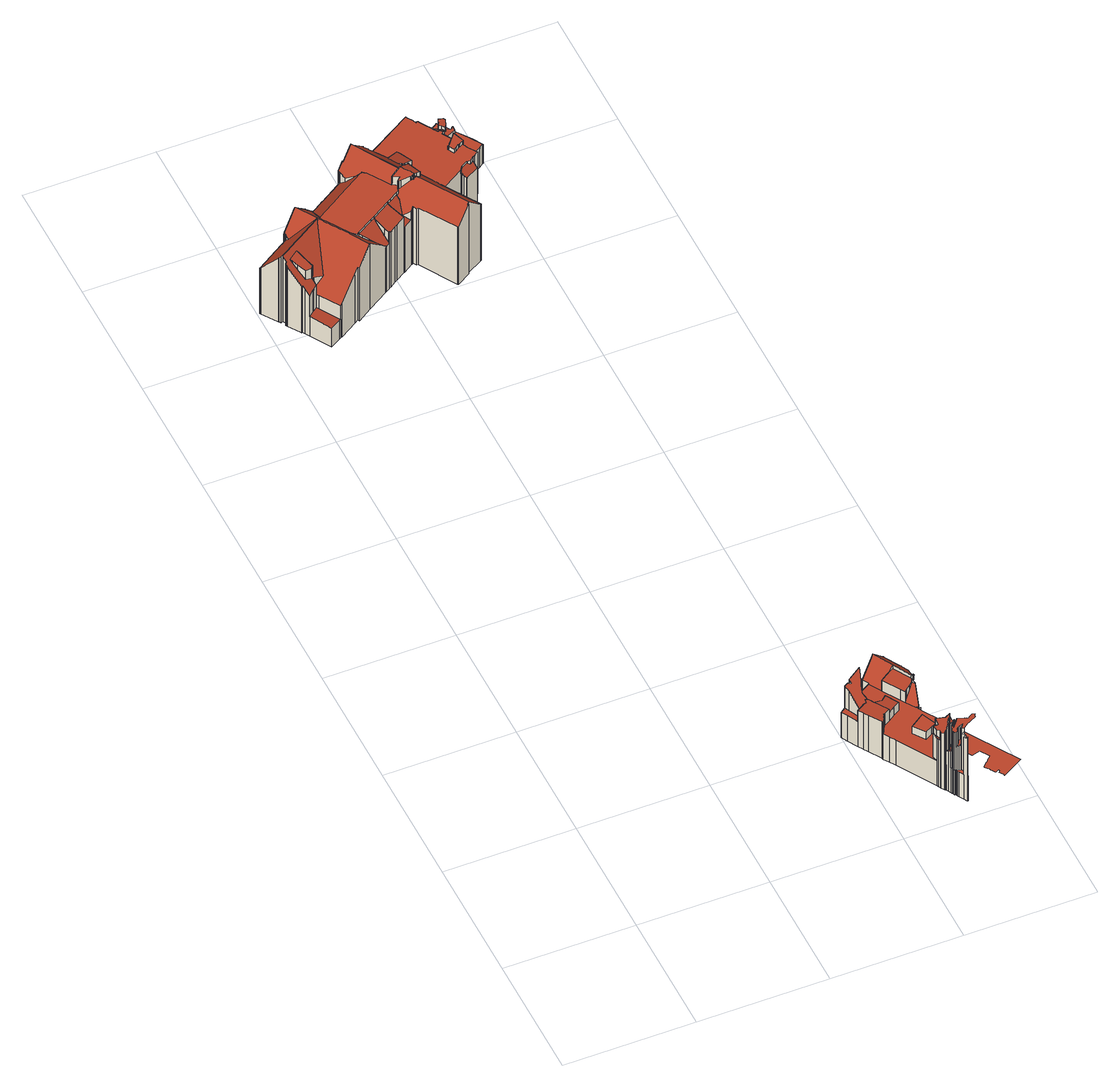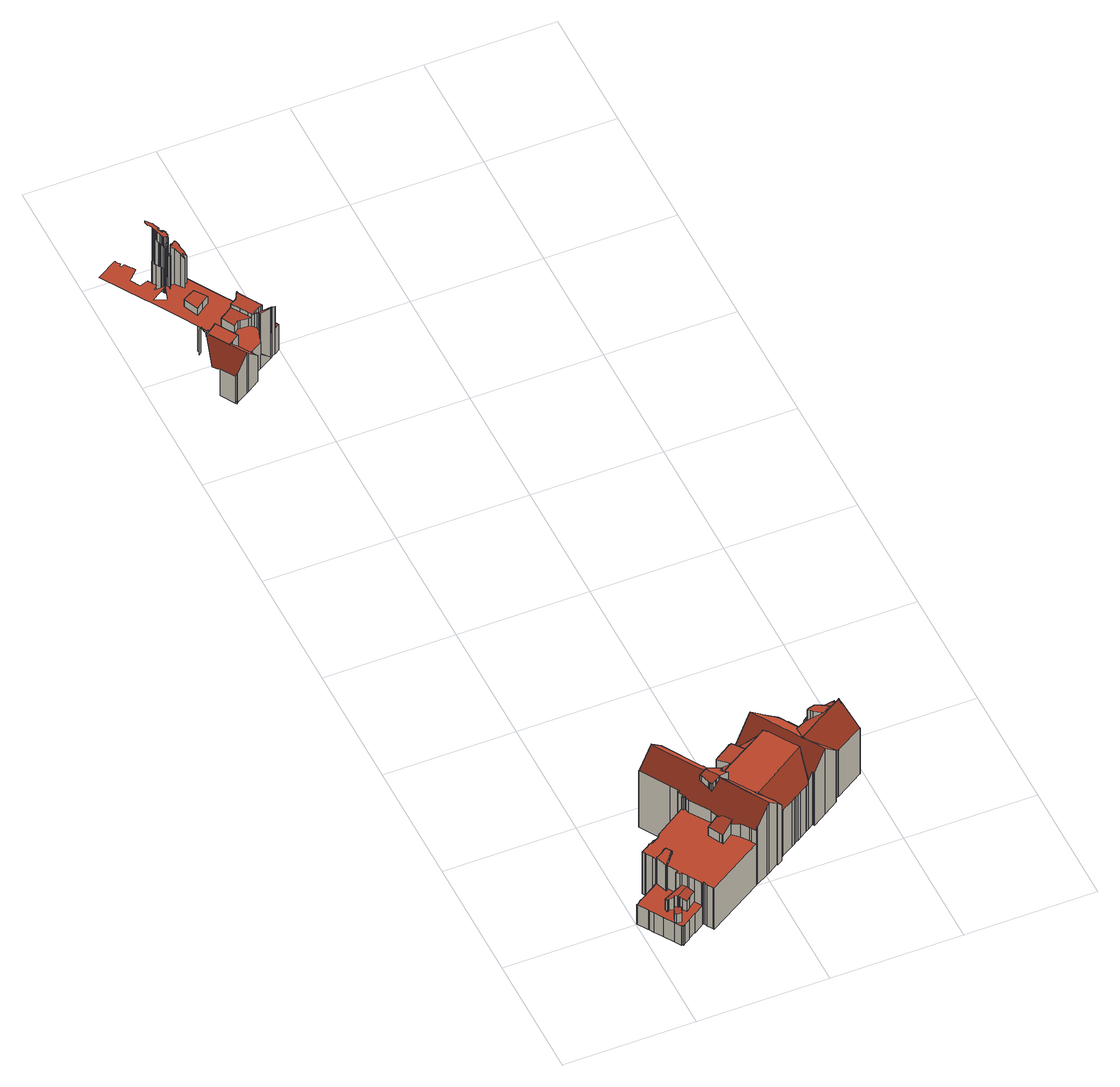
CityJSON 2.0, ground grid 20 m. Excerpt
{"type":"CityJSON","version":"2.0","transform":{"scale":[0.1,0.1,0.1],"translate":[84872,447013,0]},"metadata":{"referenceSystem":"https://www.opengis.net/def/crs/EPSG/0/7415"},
"CityObjects":{
"building1":{"type":"Building","attributes":{"dak_type":"slanted","data_area":916.81,"data_coverage":0.967,"geconstateerd":false,"gid":11568624,"h_dak_50p":6.79,"h_dak_70p":8.06,"h_dak_max":16,"h_dak_min":0.923,"h_maaiveld":0.266,"kas_warenhuis":false,"lod11_replace":false,"ondergronds_type":"above ground","oorspronkelijkbouwjaar":1902,"pw_actueel":"yes","pw_bron":"ahn3","reconstructie_methode":"tudelft3d-geoflow","reconstruction_skipped":false,"rmse_lod12":2.2,"rmse_lod13":1.66,"rmse_lod22":0.33,"rn":1,"status":"Verbouwing pand","t_run":5394.89,"val3dity_codes_lod12":"[]","val3dity_codes_lod13":"[]","val3dity_codes_lod22":"[302]"},"children":["building1-1"]},
"building1-1":{"type":"BuildingPart","parents":["building1"],"geometry":[{"type":"MultiSurface","lod":"2.2","boundaries":[[[0,1,2,3]],[[3,2,4,5]],[[6,7,1,0]],[[8,5,4,9,10]],[[11,12,5,8]],[[13,14,6,0,3,5,12,15]],[[10,9,16,17]],[[18,6,14,19]],[[17,16,20,21]],[[22,23,7,6,18]],[[19,14,13,24]],[[25,26,15,12,11]],[[24,13,15,26]],[[21,20,27,28]],[[29,23,22]],[[30,31,23,29]],[[32,33,31,30]],[[34,35,29,22]],[[28,27,36,37,38]],[[39,40,26,25]],[[41,32,30,29,35,42]],[[41,43,44,33,32]],[[38,37,45,46]],[[37,36,47,48]],[[49,41,42,50]],[[50,42,35,34]],[[46,45,51,52]],[[48,47,53,54]],[[55,56,40,39]],[[57,58,59,60,61,62,63,55,39,25,11,8,10,17,21,28,38,46,52,64,65,66,67]],[[52,51,68,64]],[[69,70,71,72,73,74,75,76,77,49,50,34,22,18,19,24,26,40,56,78,79]],[[63,78,56,55]],[[62,79,78,63]],[[64,68,80,65]],[[71,81,82,72]],[[65,80,83,66]],[[70,84,81,71]],[[61,69,79,62]],[[66,83,85,67]],[[72,82,86,73]],[[69,87,88,84,70]],[[77,89,90,43,41,49]],[[60,91,87,69,61]],[[92,93,44,43]],[[73,86,74]],[[54,53,94,95]],[[59,96,91,60]],[[97,98,88,87]],[[74,86,99,75]],[[58,100,96,59]],[[90,92,43]],[[75,99,101,76]],[[67,85,102,103,57]],[[57,103,100,58]],[[76,101,89,77]],[[104,105,98,97]],[[106,107,95,108]],[[108,95,94,109,110]],[[111,112,107,106]],[[110,109,113,114]],[[115,116,112,111]],[[114,113,117,118]],[[108,110,114,118,119,120,121,122,115,111,106]],[[122,123,116,115]],[[124,92,90,89]],[[125,119,118,126]],[[103,127,128,129,130,104,97,87,91,96,100]],[[126,118,117,131,132]],[[133,120,119,125]],[[134,122,121,135]],[[135,121,120,133]],[[132,131,136,137,138]],[[139,140,123,122,134]],[[137,136,141,142]],[[138,137,143,144]],[[142,141,145,146]],[[147,142,141,148,149]],[[150,151,143,137,142,146,142,152]],[[103,102,153,127]],[[144,143,151,154,155]],[[149,148,156,157,158]],[[159,152,142,147]],[[157,156,160,161]],[[154,151,150,162]],[[130,163,105,104]],[[161,160,164,165,166]],[[158,157,167,168]],[[162,150,152,159]],[[169,170,140,139]],[[155,154,171,172]],[[173,167,157,161,166]],[[165,164,174,175]],[[176,166,165,177,178]],[[175,174,179,180]],[[181,173,166,176]],[[182,168,167,173,181]],[[180,179,183,184]],[[185,186,168,182]],[[184,183,187,188]],[[178,177,189,190,191]],[[188,187,192,193]],[[190,189,194,195]],[[193,192,196,197]],[[198,199,93,92,124]],[[200,201,194,189,177,165,175,180,184,188,193,197,202,203,204]],[[191,190,205,206]],[[207,208,170,169]],[[207,169,139,134,135,133,125,126,132,138,144,155,172,209,210,211,212,213,214,215,216,217,218]],[[172,171,219,209]],[[220,221,222,223,224,225,226,227,219,171,154,162,159,147,149,158,168,186]],[[228,229,220,186,185]],[[195,194,201,230]],[[231,232,233,234]],[[235,197,196,236,237,238]],[[206,205,239,240]],[[129,241,163,130]],[[240,239,242,243]],[[230,201,200,244]],[[243,242,245,246]],[[237,236,247,248]],[[248,249,237]],[[250,202,197,235]],[[244,200,204,251]],[[238,237,249,252,253]],[[254,255,229,228]],[[256,221,220,229]],[[246,245,257,258]],[[259,260,261]],[[261,260,255,254]],[[218,262,208,207]],[[263,251,204,203,264]],[[265,266,232,231]],[[267,268,269,270,271,257,245,242,239,205,190,195,230,244,251]],[[219,272,273,209]],[[224,274,275,225]],[[227,276,272,219]],[[225,275,277,226]],[[209,273,278,210]],[[226,277,276,227]],[[279,267,251,263]],[[264,203,202,250]],[[223,280,274,224]],[[258,257,271,281]],[[282,222,221,256]],[[282,256,229,255,260,259,283,284]],[[285,268,267,279,286]],[[127,153,287,128]],[[222,288,280,223]],[[217,289,262,218]],[[210,278,290,211]],[[291,269,268,285]],[[292,293,283,259,261]],[[294,295,288,222,282,296]],[[296,282,284,297]],[[281,271,270,298]],[[299,300,290,278,273,272,276,277,275,274,280,288,295,301,302,303,304,305,306,307]],[[211,290,300,212]],[[308,309,310,292,261,254,228,185,182,181,176,178,191,206,240,243,246,258,281,298,311,291,285,286,312,313,314,315,316,317,318,319,320,321,322,323,324]],[[297,284,283,293]],[[128,287,241,129]],[[212,300,299,213]],[[325,301,295,294]],[[234,233,326,327]],[[310,328,293,292]],[[213,299,307,329,214]],[[214,329,330,215]],[[309,331,328,310]],[[332,302,301,325]],[[333,334,335]],[[216,336,337,289,217]],[[308,338,331,309]],[[339,340,199,198]],[[215,330,336,216]],[[335,334,341,342]],[[343,344,265,231,234,327]],[[342,341,340,339]],[[345,346,303,302,332]],[[329,307,306,347,348]],[[349,350,337,336]],[[351,352,353,354]],[[355,304,303,346]],[[356,305,304,355]],[[354,353,346,345]],[[329,348,357,358,359,360,361,349,336,330]],[[347,306,305,356]],[[344,362,266,265]],[[363,364,365,366,367,339,198,124,89,101,99,86,82,81,84,88,98,105,163,241,287,153,102,85,83,80,68,51,45,37,48,54,95,107,112,116,123,140,170,208,262,289,337,350,368,369,370,371,372,373,374,375,376,377,378,379,380,381,382,383,384,385,386,387,388,389,390,391,392,393,394,395,396,397,398,399,400,401,402,403,404,405,406,407,408,409,410,411,412,413,414,415,416,417],[233,232,266,362,418,326],[419,420,421]],[[361,368,350,349]],[[360,369,368,361]],[[327,326,418,343]],[[422,423,334,333]],[[424,366,365,425]],[[343,418,362,344]],[[339,367,366,426,427,428,429,430,422,333,335,342]],[[431,426,366,424]],[[425,365,364,432]],[[432,364,433,434]],[[435,427,426,431]],[[417,436,363]],[[437,415,414,438]],[[430,439,423,422]],[[438,414,413]],[[436,417,416,440]],[[412,441,442,413]],[[443,440,416,415,437]],[[434,433,444,445]],[[427,435,428]],[[413,442,446,447]],[[364,363,436,440,448,449,444,433]],[[450,451,452,428,435,431,424,425,432,434,445,449,453,454,455]],[[448,440,443]],[[452,429,428]],[[445,444,449]],[[429,452,451,456]],[[457,449,448,458]],[[459,453,449,457]],[[460,461,462,439,430]],[[463,454,453,459]],[[464,455,454,463]],[[456,451,450,465]],[[466,465,450,455,464]],[[467,468,465,466]],[[469,470,461,460]],[[471,469,460,430,429,456,465,472,473,474,475,476,477]],[[478,479,462,461]],[[470,480,478,461]],[[471,480,470,469]],[[480,481,479,478]],[[477,482,481,480,471]]],"semantics":{"surfaces":[{"type":"WallSurface","on_footprint_edge":true},{"type":"WallSurface","on_footprint_edge":false},{"type":"RoofSurface"}],"values":[0,0,0,0,1,2,0,1,0,0,1,1,1,0,0,0,0,1,0,1,2,0,1,0,1,1,1,0,1,2,1,2,1,1,1,1,1,1,1,1,1,1,1,1,0,1,0,1,1,1,1,2,1,1,1,1,1,1,0,1,0,1,0,2,1,1,1,2,0,1,1,1,0,1,0,1,0,0,2,1,1,0,1,0,1,1,0,1,1,1,1,2,0,1,0,1,1,0,1,0,1,0,1,0,0,2,1,1,2,1,2,1,1,1,0,1,1,1,1,1,0,2,1,1,1,1,1,1,1,1,1,1,1,2,1,1,1,1,1,1,1,1,1,1,1,2,1,1,1,1,1,1,1,1,1,1,2,1,2,1,1,1,1,1,1,1,1,1,1,0,1,1,0,1,0,2,0,1,1,1,1,1,1,1,2,1,1,2,1,1,1,0,1,1,2,1,1,1,1,1,1,0,1,1,0,1,1,1,0,2,2,1,1,1,1,1,1,0,1,1,1,1,1,1,2,0,2,1,0,0]}}]},
"building2":{"type":"Building","attributes":{"dak_type":"slanted","data_area":461.63,"data_coverage":0.916,"geconstateerd":false,"gid":15713173,"h_dak_50p":11.42,"h_dak_70p":12.33,"h_dak_max":14.68,"h_dak_min":1.08,"h_maaiveld":0.33,"kas_warenhuis":false,"lod11_replace":false,"ondergronds_type":"above ground","oorspronkelijkbouwjaar":1895,"pw_actueel":"yes","pw_bron":"ahn3","reconstructie_methode":"tudelft3d-geoflow","reconstruction_skipped":false,"rmse_lod12":3.1,"rmse_lod13":1.45,"rmse_lod22":0.555,"rn":1,"status":"Pand in gebruik","t_run":1504.78,"val3dity_codes_lod12":"[]","val3dity_codes_lod13":"[]","val3dity_codes_lod22":"[]"},"children":["building2-1"]},
"building2-1":{"type":"BuildingPart","parents":["building2"],"geometry":[{"type":"Solid","lod":"2.2","boundaries":[[[[483,484,485,486,487,488,489,490,491,492,493,494,495,496,497,498,499,500,501,502,503,504,505,506,507,508,509,510,511,512,513,514,515,516,517,518,519,520,521,522,523,524,525,526,527,528,529,530,531,532,533,534,535,536,537,538,539,540,541,542,543,544,545,546,547,548,549,550,551,552,553,554,555,556,557,558,559,560,561,562,563,564,565,566,567,568,569,570,571,572,573,574,575,576,577,578,579,580,581,582,583,584,585,586,587,588,589,590,591,592,593,594,595,596,597,598,599,600,601,602,603,604,605,606,607,608,609,610,611,612,613,614,615,616,617,618,619]],[[620,540,539,621]],[[622,558,557,623]],[[624,548,547,625]],[[626,534,533,627]],[[628,528,527,629]],[[629,527,526,630]],[[631,549,548,624]],[[632,514,513,633,634]],[[635,496,495,636]],[[637,638,639,640]],[[641,584,583,642]],[[643,644,645,646]],[[647,483,648]],[[649,616,615,650]],[[651,617,616,649]],[[652,602,601,653]],[[653,601,600,654]],[[655,596,595,656]],[[657,586,585,658]],[[659,494,493,660]],[[660,493,492,661,662]],[[663,580,579,664]],[[665,551,550,666]],[[667,552,551,665,668]],[[669,670,671,672]],[[673,674,670,669]],[[621,539,538,675]],[[676,544,543,677]],[[625,547,546,678]],[[679,680,681,682]],[[683,684,685,686]],[[662,661,687,688]],[[688,687,689,690]],[[691,692,693,694]],[[694,693,695,696]],[[658,585,584,641]],[[697,582,581,681]],[[682,681,581,580,663]],[[642,583,582,697]],[[696,695,680,679]],[[698,699,700,701]],[[702,703,704,705]],[[706,707,708]],[[707,706,562,561,709]],[[710,711,712,713]],[[714,488,487,715]],[[716,563,562,706]],[[717,572,571,718]],[[719,576,575,720]],[[721,722,723]],[[724,725,726,727]],[[728,502,501,729]],[[730,525,524,731]],[[630,526,525,730]],[[634,633,732,733]],[[633,513,512,734]],[[735,510,509,736]],[[711,710,737]],[[738,739,740,741]],[[741,740,742,743]],[[744,745,746,747]],[[648,483,619,748]],[[749,541,540,620]],[[750,542,541,749]],[[677,543,542,750,751]],[[752,537,536,753]],[[753,536,535,754]],[[754,535,534,626]],[[623,557,556,755]],[[756,757,758]],[[759,760,761,762]],[[763,764,699]],[[765,758,699,698]],[[733,732,766,767]],[[768,769,770]],[[771,520,519,772]],[[772,519,518,773]],[[774,577,576,719]],[[775,776,725,724]],[[777,503,502,728]],[[778,504,503,777]],[[779,578,577,774]],[[780,781,776,775]],[[782,506,505,783]],[[783,505,504,778]],[[678,546,545,784]],[[785,559,558,622]],[[731,524,523,786]],[[786,523,522,787]],[[788,560,559,785]],[[789,570,569,790]],[[650,615,614,791]],[[792,793,794,795]],[[796,747,746,797,798]],[[664,579,578,779]],[[799,598,597,800]],[[718,571,570,789]],[[798,797,801,703,702]],[[802,803,747,796]],[[804,805,803,802]],[[806,807,808,809,810]],[[809,808,811,812]],[[813,591,590,814]],[[814,590,589,815]],[[816,608,607,817]],[[818,609,608,816]],[[817,607,606,819]],[[820,821,822,823]],[[824,825,821,820]],[[826,827,828,829]],[[715,487,486,830]],[[831,832,833,834]],[[686,685,832,831]],[[795,794,835,836]],[[836,835,837,838]],[[839,605,604,840]],[[841,587,586,657]],[[815,589,588,842]],[[843,844,845,846]],[[847,594,593,848]],[[848,593,592,849]],[[850,851,852,853]],[[627,533,532,854,855]],[[856,857,858,859,860]],[[672,671,861,862]],[[863,864,865,866]],[[867,531,530,868]],[[854,532,531,867]],[[855,854,869,870]],[[871,566,565,872]],[[873,568,567,874]],[[834,833,875,876]],[[877,878,879,674,673]],[[656,595,594,847]],[[880,881,882,883]],[[842,588,587,884]],[[840,604,603,885]],[[784,545,544,676]],[[886,887,888,889]],[[890,891,892]],[[893,894,895,896]],[[897,898,899]],[[900,901,898,902]],[[903,904,905,906]],[[907,908,909]],[[823,822,857,856]],[[846,845,910,911]],[[862,861,912,913]],[[914,915,916,912]],[[849,592,591,813]],[[917,517,516,918]],[[918,516,515,919]],[[920,921,922,923]],[[924,925,926,927]],[[927,926,928,760,759]],[[701,700,713,929]],[[930,931,932,933]],[[884,587,841]],[[933,932,884,841]],[[913,912,916,931,930]],[[911,910,915,914]],[[934,935,844,843]],[[936,937,935,934]],[[938,939,940,941]],[[942,943,944,945]],[[946,947,948,949]],[[874,567,566,871]],[[722,721,950,951]],[[951,950,952,953]],[[954,955,956]],[[957,958,959,960]],[[902,898,897,961]],[[929,713,712,638,637]],[[908,907,708]],[[962,963,964]],[[734,512,511,965]],[[966,610,609,818,967]],[[968,969,805,804]],[[923,922,644,643]],[[810,809,684,683]],[[970,971,770]],[[743,742,972,973]],[[705,704,739,738]],[[640,639,740]],[[974,975,725,776]],[[976,977,978,979]],[[736,509,508,980]],[[980,508,507,981]],[[982,983,984,985]],[[985,984,986,987]],[[988,989,977,976]],[[812,811,878,877]],[[674,879,904,903]],[[945,944,990,991]],[[991,990,937,936]],[[866,865,901,900]],[[838,837,611,610,966]],[[992,553,552,667]],[[925,924,993]],[[889,888,864,863]],[[994,995,891,890]],[[996,997,995,994]],[[998,999,1000,1001]],[[1001,1000,997,996]],[[868,530,529,1002]],[[1003,1004,807,806]],[[1005,613,612,1006]],[[967,818,1004,1003]],[[1007,1008,1009,1010]],[[1006,612,611,837]],[[791,614,613,1005]],[[661,492,491,1007]],[[1008,491,490,1011]],[[1011,490,489,1012]],[[491,1008,1007]],[[1012,489,488,714]],[[1013,1014,825,824]],[[1015,1016,983,982]],[[1017,1018,827,826]],[[690,689,1018,1017]],[[1019,497,496,635]],[[1020,499,498,1021]],[[960,959,939,938]],[[906,905,958,957]],[[819,606,605,839]],[[1022,573,572,717]],[[720,575,574,1023]],[[1023,574,573,1022,1024]],[[1024,1022,947,946]],[[949,948,1025]],[[760,928,769,768]],[[1026,521,520,771]],[[787,522,521,1026,1027]],[[1027,1026,971,970]],[[829,828,1028,1029]],[[1030,1031,975,974]],[[646,645,1032,1033]],[[1034,599,598,799]],[[790,569,568,873]],[[872,565,564,1035]],[[1035,564,563,716]],[[762,761,758,765]],[[757,756,1036,1037]],[[1038,773,518,517,917]],[[1037,1036,773,1038]],[[919,515,514,632]],[[1039,1040,969,968]],[[979,978,1041,1042]],[[1043,1044,989,988]],[[1044,1045,1031,1030]],[[1033,1032,618,617,651]],[[748,619,618,1032]],[[666,550,549,631]],[[1046,484,483,647]],[[830,486,485,1047]],[[1047,485,484,1046]],[[987,986,1040,1039]],[[1048,1049,1045,1044,1043]],[[727,726,1049,1048]],[[755,556,555,1050]],[[709,561,560,788]],[[1051,554,553,992]],[[1050,555,554,1051]],[[668,665,1052]],[[1053,893,851,850]],[[1054,1055,999,998]],[[853,852,955,954]],[[965,1056,1057]],[[1056,965,511,510,735]],[[981,507,506,782]],[[885,603,602,652]],[[767,766,764,763]],[[870,869,1058,1059]],[[1060,1002,529,528,628]],[[896,895,1002,1060]],[[636,495,494,659]],[[1061,500,499,1020]],[[729,501,500,1061]],[[751,750,887,886]],[[1062,1063,1064]],[[1065,1066,1055,1054]],[[1059,1058,894,893,1053]],[[675,538,537,752]],[[1063,1062,1066,1065]],[[883,882,1067,1068]],[[1068,1067,1069,1070]],[[1042,1041,1016,1015]],[[876,875,793,792]],[[654,600,599,1034]],[[859,858,692,691]],[[860,859,1071]],[[953,952,1025]],[[1072,1073,1029,1074]],[[1073,1072,1075]],[[1074,1029,1028,1014,1013]],[[1010,1009,921,920]],[[963,962,745,744]],[[801,797,1076]],[[973,972,1077,1078]],[[1078,1077,781,780]],[[1021,498,497,1019]],[[941,940,1079,1080]],[[1080,1079,943,942]],[[1081,1082,1083,1084]],[[1070,1069,1085,1086]],[[1084,1083,881,880]],[[1086,1085,1082,1081]],[[800,597,596,655]],[[1087,1088,909,908,708,707,709,788,785,622,1089,1090,1091,1092,1093,1094,1095,1096,1097,1098,1099,1100,1101,1102,1103,1104,786,787,1027,970,770,769,928,926,925,993,1105,1106,1107]],[[640,740,739,704,703,801,1076,723,722,951,1108,1109,1110,1111,907,909,1088,1087,1107,1106,1105,993,924,927,759,762,765,698,701,929,637]],[[975,1031,1045,1049,726,725]],[[991,936,934,843,846,911,914,912,861,671,1112,945]],[[967,1003,806,810,683,686,831,834,876,792,795,836,838,966]],[[906,957,960,938,941,1080,942,945,1112,671,670,674,903]],[[1023,1024,946,949,1025,952,950,721,723,1076,797,746,745,962,964,774,719,720]],[[1030,974,776,781,1077,972,742,740,639,638,712,711,737,1057,1056,735,736,980,981,782,783,778,777,728,1113]],[[773,1036,756,758,761,760,768,770,971,1026,771,772]],[[791,1005,1006,837,835,794,793,875,833,832,685,684,809,812,877,673,669,672,862,913,930,933,841,657,658,641,642,697,681,680,695,693,692,858,857,822,821,825,1014,1028,828,827,1018,689,687,661,1007,1010,920,923,643,646,1033,651,649,650]],[[748,1032,645,644,922,921,1009,1008,1011,1012,714,715,830,1047,1046,647,648]],[[1042,1015,982,985,987,1039,968,804,802,1114,1115,1048,1043,988,976,979]],[[724,727,1048,1115,1114,802,796,798,702,705,738,741,743,973,1078,780,775]],[[1052,665,666,631,624,625,678,784,676,677,751,886,889,863,866,900,902,961,1116]],[[1050,1051,992,667,668,1052,1116,961,1117,1093,1092,1091,1090,1089,622,623,755]],[[852,851,893,896,1060,628,629,630,730,731,786,1104,1103,1102,1101,1100,1099,1098,1097,1096,1095,1094,1093,1117,961,897,899,1118,1119,1120,1121,956,955]],[[965,1057,737,710,713,700,699,764,766,732,633,734]],[[733,767,763,699,758,757,1037,1038,917,918,919,632,634]],[[998,1001,996,994,890,892,1064,1063,1065,1054]],[[1020,1021,1019,635,636,659,660,662,688,690,1017,826,829,1029,1073,1075,1122,1123,1071,859,691,694,696,679,682,663,664,779,774,964,963,744,747,803,805,969,1040,986,984,983,1016,1041,978,977,989,1044,1030,1113,728,729,1061]],[[752,753,754,626,627,855,870,1059,1053,850,853,954,956,1121,1120,1119,1118,899,898,901,865,864,888,887,750,749,620,621,675],[1066,1062,1064,892,891,995,997,1000,999,1055]],[[894,1058,869,854,867,868,1002,895]],[[1074,1013,824,820,823,856,860,1071,1123,1122,1075,1072]],[[789,790,873,874,871,872,1035,716,706,708,907,1111,1110,1109,1108,951,953,1025,948,947,1022,717,718]],[[800,655,656,847,848,849,813,814,815,842,884,932,931,916,915,910,845,844,935,937,990,944,943,1079,940,939,959,958,905,904,879,878,811,808,807,1004,818,816,817,819,839,840,885,652,653,654,1034,799],[1083,1082,1085,1069,1067,882,881]],[[1086,1081,1084,880,883,1068,1070]]]],"semantics":{"surfaces":[{"type":"GroundSurface"},{"type":"WallSurface","on_footprint_edge":true},{"type":"WallSurface","on_footprint_edge":false},{"type":"RoofSurface"}],"values":[[0,1,1,1,1,1,1,1,1,1,2,1,2,1,1,1,1,1,1,1,1,1,1,1,1,2,2,1,1,1,2,2,2,2,2,2,1,1,1,1,2,2,2,2,1,2,1,1,1,1,2,2,1,1,1,2,1,1,2,2,2,2,1,1,1,1,1,1,1,1,2,2,2,2,2,2,1,1,1,2,1,1,1,2,1,1,1,1,1,1,1,1,1,2,2,1,1,1,2,2,2,2,2,1,1,1,1,1,2,2,2,1,2,2,2,2,1,1,1,2,1,1,2,1,2,2,2,1,1,2,1,1,2,2,1,2,1,1,1,2,2,2,2,2,2,2,2,2,2,2,1,1,1,2,2,2,2,2,1,2,2,2,2,2,2,2,2,1,2,2,2,2,2,2,2,2,1,1,2,2,2,2,2,2,2,2,2,1,1,2,2,2,2,2,2,2,2,1,1,2,2,2,2,2,2,1,2,1,2,2,1,1,1,1,1,1,1,2,2,2,2,1,1,2,2,1,1,1,1,2,2,2,1,1,2,2,2,2,1,1,1,1,2,2,1,2,1,2,2,2,2,1,1,1,1,1,1,2,2,2,1,1,1,1,2,2,2,2,2,1,1,1,2,2,1,2,1,1,1,2,2,2,2,1,2,2,2,2,2,1,2,2,2,2,2,2,2,2,2,2,2,1,2,2,2,2,2,2,1,3,3,3,3,3,3,3,3,3,3,3,3,3,3,3,3,3,3,3,3,3,3,3,3,3,3]]}}]}
},
"vertices":[
[400,209,53],[400,209,3],[405,200,3],[405,200,53],[414,184,3],[414,184,53],[408,214,53],[408,214,3],[414,184,74],[419,177,3],[419,177,74],[417,186,74],[417,186,53],[419,191,53],[411,208,53],[421,188,53],[419,176,3],[419,176,74],[408,214,97],[411,208,91],[423,170,3],[423,170,74],[413,216,99],[413,216,3],[419,191,70],[421,188,75],[421,188,67],[435,151,3],[435,151,75],[413,216,52],[415,217,52],[415,217,3],[415,218,52],[415,218,3],[418,215,97],[418,215,53],[436,148,3],[436,148,53],[436,148,75],[426,191,75],[426,191,69],[417,219,52],[417,217,52],[417,219,6],[417,219,3],[438,151,53],[438,151,75],[441,140,3],[441,140,53],[417,219,101],[417,217,99],[439,153,53],[439,153,75],[447,131,3],[447,131,53],[429,192,75],[429,192,70],[453,167,76],[445,180,76],[438,190,76],[438,191,76],[435,196,76],[431,197,76],[430,191,75],[440,156,75],[443,161,76],[443,162,76],[444,162,76],[440,156,53],[435,196,73],[432,200,79],[430,203,82],[429,205,84],[431,212,91],[431,212,92],[432,215,94],[434,221,101],[436,228,108],[430,191,68],[431,197,75],[443,161,53],[430,203,53],[429,205,53],[443,162,53],[432,200,53],[444,162,53],[431,212,53],[435,196,68],[435,196,53],[436,228,53],[436,228,29],[438,191,69],[437,231,31],[437,231,3],[482,73,3],[482,73,53],[438,190,69],[439,195,68],[439,195,53],[432,215,53],[445,180,69],[434,221,53],[453,167,53],[453,167,69],[451,194,68],[451,194,53],[480,81,100],[480,81,53],[482,73,97],[483,71,3],[483,71,96],[481,79,99],[481,79,53],[485,68,3],[485,68,95],[482,77,98],[482,77,53],[485,67,3],[485,67,94],[486,69,95],[486,70,95],[486,72,96],[483,76,98],[483,76,53],[437,231,53],[486,69,111],[485,67,111],[463,174,69],[473,180,69],[462,200,68],[454,193,68],[488,62,3],[488,62,114],[486,70,111],[483,76,108],[486,72,111],[489,61,3],[489,61,53],[489,61,115],[483,87,107],[483,87,53],[490,60,3],[490,60,53],[489,62,53],[489,62,115],[490,61,3],[490,61,53],[490,60,80],[492,57,3],[492,57,81],[492,63,53],[491,63,53],[493,61,53],[463,174,53],[491,63,76],[491,63,117],[494,53,3],[494,53,53],[494,53,84],[493,61,78],[495,51,3],[495,51,53],[492,63,77],[454,193,53],[496,50,3],[496,50,51],[496,50,53],[496,52,53],[496,52,84],[488,82,112],[488,82,53],[492,64,76],[492,64,117],[497,52,53],[497,47,3],[497,47,51],[496,50,122],[498,48,52],[498,48,125],[498,47,3],[498,47,51],[497,52,123],[496,52,122],[499,46,3],[499,46,51],[497,55,122],[497,55,82],[500,43,3],[500,43,51],[500,46,52],[500,46,97],[500,46,126],[501,42,3],[501,42,51],[502,44,53],[502,44,100],[505,35,3],[505,35,51],[454,241,53],[454,241,3],[504,43,54],[504,42,53],[509,36,54],[508,37,54],[505,42,54],[502,47,100],[502,47,128],[489,94,112],[489,94,53],[498,71,122],[498,72,123],[501,76,125],[501,74,126],[502,75,126],[503,76,127],[503,77,127],[505,81,128],[499,81,123],[493,89,116],[498,71,68],[499,61,77],[500,63,75],[502,67,71],[501,68,70],[499,67,72],[499,67,71],[499,69,70],[498,70,69],[499,61,124],[499,61,112],[504,42,102],[472,133,67],[472,133,53],[485,115,53],[485,115,67],[505,35,124],[508,30,3],[508,30,53],[508,30,126],[502,48,101],[502,48,128],[462,200,53],[503,48,101],[503,48,129],[504,43,103],[502,50,101],[502,50,128],[509,29,3],[509,29,52],[509,30,53],[509,36,127],[505,42,104],[509,30,115],[509,30,128],[500,61,125],[500,61,113],[500,63,114],[504,51,103],[504,51,129],[501,58,108],[501,58,109],[501,58,126],[493,89,53],[505,42,124],[508,37,127],[483,140,67],[483,140,53],[509,42,108],[506,45,106],[509,48,110],[510,49,111],[506,50,106],[498,71,53],[498,71,54],[499,67,50],[499,67,51],[498,70,53],[499,69,52],[498,72,55],[509,42,127],[501,68,53],[506,50,132],[502,67,118],[506,62,111],[504,64,114],[506,45,132],[509,42,135],[473,180,53],[502,67,53],[499,81,53],[501,76,62],[509,48,135],[506,62,131],[506,62,117],[503,69,119],[503,69,57],[502,67,119],[504,64,118],[510,49,135],[502,75,63],[501,74,61],[504,70,60],[506,72,64],[508,74,68],[508,75,70],[508,76,71],[508,79,75],[503,76,65],[508,64,133],[508,63,132],[507,63,132],[510,49,136],[513,42,139],[513,42,140],[525,41,150],[526,44,151],[527,45,152],[524,49,149],[521,49,146],[518,49,143],[517,51,142],[515,53,140],[515,54,140],[514,55,139],[513,56,138],[504,70,119],[495,120,53],[495,120,67],[507,63,117],[503,76,111],[503,77,111],[508,63,117],[506,72,120],[451,252,55],[451,252,3],[451,252,54],[505,81,113],[505,81,53],[508,64,117],[456,242,53],[456,242,3],[456,243,3],[456,243,54],[504,125,67],[494,148,67],[508,74,120],[508,74,78],[508,79,77],[508,79,112],[505,82,113],[505,82,53],[508,70,119],[508,70,79],[509,75,78],[509,75,120],[508,75,78],[508,76,78],[510,80,112],[511,81,112],[510,81,112],[508,81,113],[508,87,116],[494,148,53],[497,175,53],[487,190,53],[483,197,53],[467,223,53],[458,239,53],[508,87,53],[508,81,53],[510,81,53],[511,81,53],[513,81,53],[515,80,53],[521,80,53],[526,80,53],[529,80,53],[523,75,53],[522,74,53],[524,71,53],[525,70,53],[528,64,53],[529,64,53],[529,63,53],[530,61,53],[543,65,53],[552,50,53],[546,45,53],[543,41,53],[542,41,53],[536,35,53],[536,34,53],[539,30,53],[541,28,53],[542,26,53],[544,23,53],[546,20,53],[547,20,53],[549,21,53],[552,22,53],[553,19,53],[550,17,53],[555,11,53],[555,10,53],[555,9,53],[556,9,53],[584,26,53],[586,27,53],[587,28,53],[547,92,53],[542,100,53],[516,143,53],[502,166,53],[500,171,53],[500,172,53],[499,172,53],[500,174,53],[498,175,53],[504,125,53],[513,82,53],[520,104,53],[537,97,53],[470,264,78],[470,264,3],[467,223,74],[483,197,74],[479,231,68],[482,233,72],[484,234,74],[490,237,81],[473,266,82],[479,231,74],[487,190,74],[490,193,57],[490,193,74],[482,233,74],[498,175,54],[499,172,55],[500,172,54],[473,266,3],[500,174,55],[502,166,3],[500,171,3],[500,174,56],[497,198,66],[497,198,74],[503,173,3],[503,173,53],[506,199,74],[503,203,74],[508,209,74],[505,211,74],[490,237,74],[506,205,74],[507,206,74],[508,207,74],[505,211,80],[503,203,80],[506,199,75],[506,205,80],[492,277,59],[492,277,6],[492,277,3],[507,206,80],[508,207,80],[508,209,79],[508,209,82],[509,208,81],[509,208,80],[493,276,59],[493,276,6],[495,277,56],[508,210,77],[516,245,53],[511,252,54],[510,253,54],[510,253,55],[508,255,55],[494,279,6],[494,279,3],[495,277,6],[495,277,3],[508,255,3],
[360,1338,3],[361,1336,3],[361,1335,3],[341,1323,3],[340,1323,3],[337,1325,3],[335,1328,3],[334,1327,3],[333,1327,3],[286,1297,3],[284,1296,3],[288,1289,3],[286,1289,3],[286,1288,3],[287,1287,3],[294,1276,3],[321,1232,3],[319,1232,3],[319,1231,3],[296,1218,3],[294,1217,3],[295,1216,3],[274,1203,3],[273,1204,3],[239,1260,3],[237,1260,3],[234,1266,3],[232,1264,3],[230,1263,3],[216,1254,3],[215,1254,3],[201,1245,3],[196,1242,3],[187,1236,3],[186,1237,3],[184,1236,3],[184,1234,3],[179,1231,3],[177,1230,3],[145,1210,3],[144,1210,3],[123,1196,3],[121,1198,3],[115,1194,3],[89,1178,3],[89,1179,3],[86,1177,3],[83,1175,3],[68,1166,3],[49,1198,3],[45,1205,3],[43,1208,3],[41,1207,3],[41,1208,3],[29,1226,3],[28,1228,3],[27,1229,3],[28,1230,3],[30,1232,3],[27,1238,3],[24,1236,3],[22,1240,3],[21,1239,3],[5,1263,3],[4,1264,3],[5,1264,3],[48,1291,3],[50,1291,3],[57,1296,3],[57,1297,3],[58,1297,3],[57,1298,3],[56,1299,3],[57,1299,3],[57,1300,3],[79,1314,3],[101,1328,3],[102,1326,3],[103,1325,3],[111,1330,3],[115,1333,3],[117,1334,3],[128,1341,3],[133,1344,3],[137,1346,3],[140,1348,3],[146,1352,3],[163,1362,3],[169,1366,3],[168,1368,3],[169,1369,3],[169,1370,3],[177,1375,3],[178,1374,3],[194,1384,3],[198,1386,3],[217,1397,3],[218,1396,3],[220,1398,3],[306,1451,3],[307,1448,3],[312,1441,3],[314,1436,3],[315,1435,3],[317,1436,3],[332,1446,3],[333,1445,3],[345,1453,3],[345,1454,3],[354,1459,3],[356,1461,3],[358,1458,3],[359,1460,3],[365,1450,3],[375,1434,3],[383,1422,3],[387,1416,3],[388,1414,3],[398,1398,3],[397,1398,3],[391,1393,3],[384,1389,3],[370,1380,3],[364,1377,3],[361,1374,3],[359,1373,3],[357,1372,3],[356,1371,3],[355,1371,3],[357,1368,3],[359,1363,3],[365,1354,3],[366,1352,3],[368,1349,3],[362,1345,3],[359,1343,3],[358,1342,3],[28,1230,124],[27,1229,124],[79,1314,133],[57,1300,106],[5,1264,93],[4,1264,93],[43,1208,94],[45,1205,90],[89,1179,69],[89,1178,69],[115,1194,100],[48,1291,94],[201,1245,112],[215,1254,92],[215,1254,112],[286,1288,114],[286,1289,113],[224,1292,124],[224,1292,120],[225,1296,123],[225,1296,124],[312,1441,84],[307,1448,84],[353,1339,85],[353,1339,77],[359,1344,79],[359,1344,85],[360,1338,72],[360,1338,73],[368,1349,85],[366,1352,85],[362,1345,85],[397,1398,41],[398,1398,41],[388,1414,41],[365,1450,40],[359,1460,40],[315,1435,85],[314,1436,84],[288,1289,111],[284,1296,111],[286,1297,86],[286,1297,109],[218,1396,115],[217,1397,115],[57,1296,95],[50,1291,95],[57,1297,104],[57,1296,104],[335,1407,85],[335,1407,61],[330,1414,63],[330,1414,85],[338,1408,85],[338,1408,61],[28,1228,122],[22,1240,128],[24,1236,133],[5,1263,94],[224,1393,111],[224,1393,85],[220,1398,85],[220,1398,111],[341,1379,91],[341,1379,85],[338,1375,85],[338,1375,92],[284,1300,86],[284,1300,109],[282,1299,86],[282,1299,111],[234,1378,111],[234,1378,85],[226,1389,85],[226,1389,111],[224,1392,85],[224,1392,111],[306,1451,84],[202,1279,124],[202,1279,121],[207,1282,120],[207,1282,124],[230,1301,141],[230,1301,124],[226,1298,124],[226,1298,139],[111,1330,92],[111,1330,97],[107,1297,119],[103,1325,107],[222,1286,116],[222,1286,115],[220,1290,115],[220,1290,120],[337,1325,74],[340,1323,71],[115,1333,92],[168,1368,90],[169,1366,93],[178,1374,124],[177,1375,124],[193,1345,120],[193,1345,124],[198,1341,124],[247,1293,146],[247,1293,122],[248,1295,122],[248,1295,146],[296,1218,142],[319,1231,115],[121,1198,107],[123,1196,107],[215,1255,93],[215,1255,112],[216,1254,92],[232,1264,112],[234,1266,114],[223,1285,115],[225,1297,139],[225,1297,124],[226,1296,124],[226,1296,139],[229,1295,126],[229,1295,140],[234,1318,143],[234,1318,142],[236,1314,142],[236,1314,143],[358,1342,78],[30,1232,124],[27,1238,132],[27,1238,133],[29,1226,120],[41,1208,95],[41,1207,94],[57,1299,105],[175,1258,117],[175,1258,120],[174,1262,121],[143,1243,124],[143,1243,121],[167,1258,121],[167,1258,124],[204,1275,119],[204,1275,116],[174,1262,124],[205,1273,115],[205,1273,119],[148,1241,117],[148,1241,113],[165,1234,102],[179,1231,92],[184,1234,92],[184,1236,94],[194,1384,142],[247,1293,145],[247,1293,140],[294,1217,140],[295,1216,140],[198,1386,137],[246,1293,145],[246,1293,139],[273,1204,116],[274,1203,116],[21,1239,128],[101,1328,107],[144,1210,133],[145,1210,133],[102,1326,107],[163,1362,93],[146,1352,92],[365,1354,85],[342,1363,92],[342,1363,85],[347,1367,85],[347,1367,92],[236,1314,146],[221,1307,125],[221,1307,140],[383,1422,41],[375,1434,40],[221,1307,124],[237,1314,146],[237,1314,142],[238,1315,145],[238,1315,141],[350,1390,91],[350,1390,40],[347,1386,40],[347,1386,85],[347,1386,91],[338,1401,40],[338,1401,85],[345,1454,40],[345,1453,40],[333,1445,40],[359,1373,41],[361,1374,41],[357,1372,40],[364,1377,41],[264,1375,102],[264,1375,85],[262,1378,85],[262,1378,102],[273,1357,102],[273,1357,85],[280,1307,109],[280,1307,86],[260,1337,86],[260,1337,110],[341,1323,70],[334,1370,92],[334,1370,85],[333,1370,85],[333,1370,92],[350,1368,85],[350,1368,91],[355,1371,85],[355,1371,91],[370,1380,41],[384,1389,41],[317,1436,84],[332,1446,40],[347,1429,62],[347,1429,40],[345,1431,40],[345,1431,62],[358,1458,40],[356,1461,40],[354,1459,40],[62,1217,91],[62,1217,65],[63,1218,68],[63,1218,91],[49,1198,41],[49,1198,81],[261,1380,102],[261,1380,85],[245,1369,86],[245,1369,106],[245,1369,109],[329,1417,62],[329,1417,85],[51,1253,133],[51,1253,132],[62,1259,132],[62,1259,133],[68,1166,40],[83,1175,40],[57,1205,40],[57,1205,82],[133,1344,92],[128,1341,92],[140,1348,92],[137,1346,92],[338,1361,85],[338,1361,92],[342,1403,85],[342,1403,40],[338,1408,40],[362,1451,57],[362,1451,40],[355,1452,40],[355,1452,58],[317,1436,40],[391,1393,41],[32,1241,133],[32,1241,132],[48,1251,132],[48,1251,133],[52,1243,124],[52,1243,122],[51,1245,125],[65,1211,65],[65,1211,40],[67,1208,40],[67,1208,65],[98,1282,131],[98,1282,132],[98,1280,131],[83,1273,133],[83,1273,132],[98,1282,133],[349,1413,60],[349,1413,40],[366,1421,40],[366,1421,60],[106,1290,124],[106,1290,123],[106,1289,124],[340,1437,40],[340,1437,60],[324,1424,60],[324,1424,85],[334,1432,60],[334,1432,40],[324,1424,40],[186,1237,113],[187,1236,112],[196,1242,112],[347,1339,85],[347,1339,82],[348,1339,82],[348,1339,85],[137,1242,124],[137,1242,122],[139,1240,121],[139,1240,124],[143,1243,117],[220,1290,124],[318,1434,85],[318,1434,40],[318,1436,40],[318,1436,84],[347,1428,63],[347,1428,40],[348,1428,63],[348,1428,40],[364,1426,62],[364,1426,40],[362,1424,40],[362,1424,61],[353,1422,62],[353,1422,40],[350,1426,40],[350,1426,64],[170,1366,112],[170,1366,93],[173,1356,103],[173,1356,110],[192,1344,120],[192,1344,124],[192,1345,120],[192,1345,123],[65,1219,91],[65,1219,69],[80,1222,85],[366,1423,61],[366,1423,40],[366,1427,40],[366,1427,62],[97,1283,132],[233,1319,142],[233,1319,143],[205,1366,142],[230,1263,92],[356,1371,91],[357,1372,91],[242,1317,144],[242,1317,136],[175,1230,96],[175,1230,94],[242,1293,136],[242,1293,144],[249,1292,141],[249,1292,122],[259,1298,142],[259,1298,132],[258,1300,131],[258,1300,142],[237,1260,114],[239,1260,115],[252,1316,141],[252,1316,128],[251,1320,127],[251,1320,141],[249,1319,129],[249,1319,141],[253,1296,144],[253,1296,138],[349,1427,40],[349,1427,63],[58,1297,105],[133,1246,124],[59,1230,117],[59,1230,105],[61,1226,116],[61,1226,100],[63,1220,113],[63,1220,93],[64,1221,93],[64,1221,113],[86,1177,39],[351,1389,91],[351,1389,40],[359,1363,85],[357,1368,85],[333,1327,85],[333,1327,79],[337,1333,82],[337,1333,85],[334,1327,78],[335,1328,78],[260,1351,107],[260,1351,86],[253,1315,141],[253,1315,128],[281,1302,110],[281,1302,86],[287,1287,114],[321,1232,114],[294,1276,114],[169,1369,90],[169,1370,113],[169,1369,113],[186,1348,117],[177,1230,92],[177,1230,95],[256,1349,86],[256,1349,107],[250,1292,142],[250,1292,121],[359,1343,78],[359,1343,85],[387,1416,41],[117,1334,92],[181,1243,102],[181,1243,115],[184,1236,113],[244,1317,143],[244,1317,134],[253,1313,128],[253,1313,141],[249,1294,146],[249,1294,142],[249,1294,121],[361,1336,71],[361,1335,69],[248,1296,146],[248,1296,121],[56,1299,105],[57,1298,105],[58,1290,101],[65,1211,83],[61,1218,112],[61,1218,92],[230,1263,109],[219,1267,102],[59,1206,40],[59,1206,82],[86,1177,66],[319,1232,115],[43,1226,111],[43,1226,119],[37,1235,123],[51,1216,113],[51,1216,96],[351,1441,40],[351,1441,57],[354,1439,40],[354,1439,57],[241,1366,111],[255,1351,109],[255,1351,107],[256,1349,109],[250,1352,110],[220,1306,124],[244,1292,137],[244,1292,144],[355,1426,40],[355,1426,63],[360,1438,56],[360,1438,40],[364,1448,40],[364,1448,57],[358,1435,40],[358,1435,56],[107,1288,124],[106,1288,124],[80,1313,133],[97,1286,133],[97,1285,133],[98,1285,133],[98,1284,133],[99,1283,133],[100,1282,133],[100,1281,133],[102,1278,133],[104,1275,133],[104,1274,133],[123,1244,133],[125,1241,133],[128,1236,133],[129,1234,133],[143,1211,133],[111,1281,124],[107,1286,124],[107,1287,124],[163,1326,124],[147,1316,124],[145,1315,124],[144,1314,124],[349,1426,64],[255,1285,142],[240,1308,146],[245,1301,146],[96,1284,130],[98,1283,132],[97,1279,130],[96,1274,125],[83,1231,91],[82,1226,88],[245,1360,111],[244,1362,111]
]}
